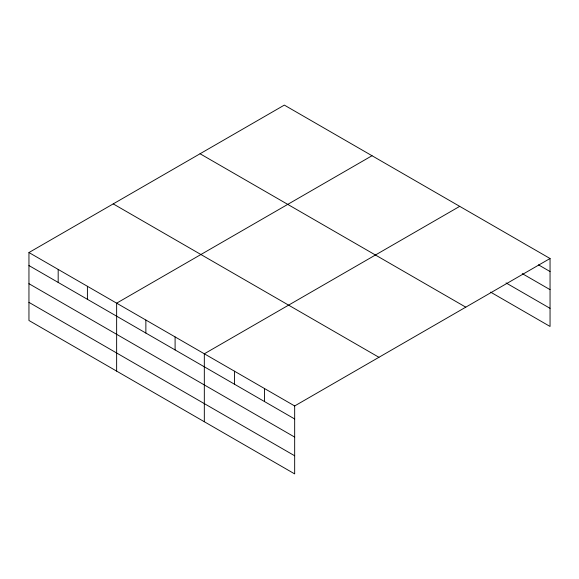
<?xml version="1.0" encoding="UTF-8"?>
<svg xmlns="http://www.w3.org/2000/svg" width="579" height="579" viewBox="0 0 579 579"><rect width="100%" height="100%" fill="white"/><g stroke="black" fill="none" stroke-linecap="round" stroke-linejoin="round"><path stroke-width="0.87" d="M294.668 437.094L294.668 405.951L28.95 252.545L28.95 320.491L294.668 473.897L294.668 437.094L28.95 283.688M490.594 292.127L550.05 326.455L550.05 258.509L284.332 105.103L28.95 252.545M372.015 155.729L116.64 303.172L116.64 371.11M459.704 206.356L204.322 353.798L204.322 421.736M294.668 405.951L550.05 258.509M538.47 264.842L550.05 271.529M522.251 273.606L550.05 289.652M506.039 282.921L550.05 308.332M200.052 153.753L465.777 307.167M113.223 203.888L378.948 357.301M28.95 265.558L294.668 418.972M28.95 302.361L294.668 455.774M264.552 388.567L264.552 401.58M234.437 371.182L234.437 384.195M175.097 336.92L175.097 349.933M145.865 320.042L145.865 333.063M87.407 286.294L87.407 299.307M58.182 269.416L58.182 282.436"/></g></svg>
